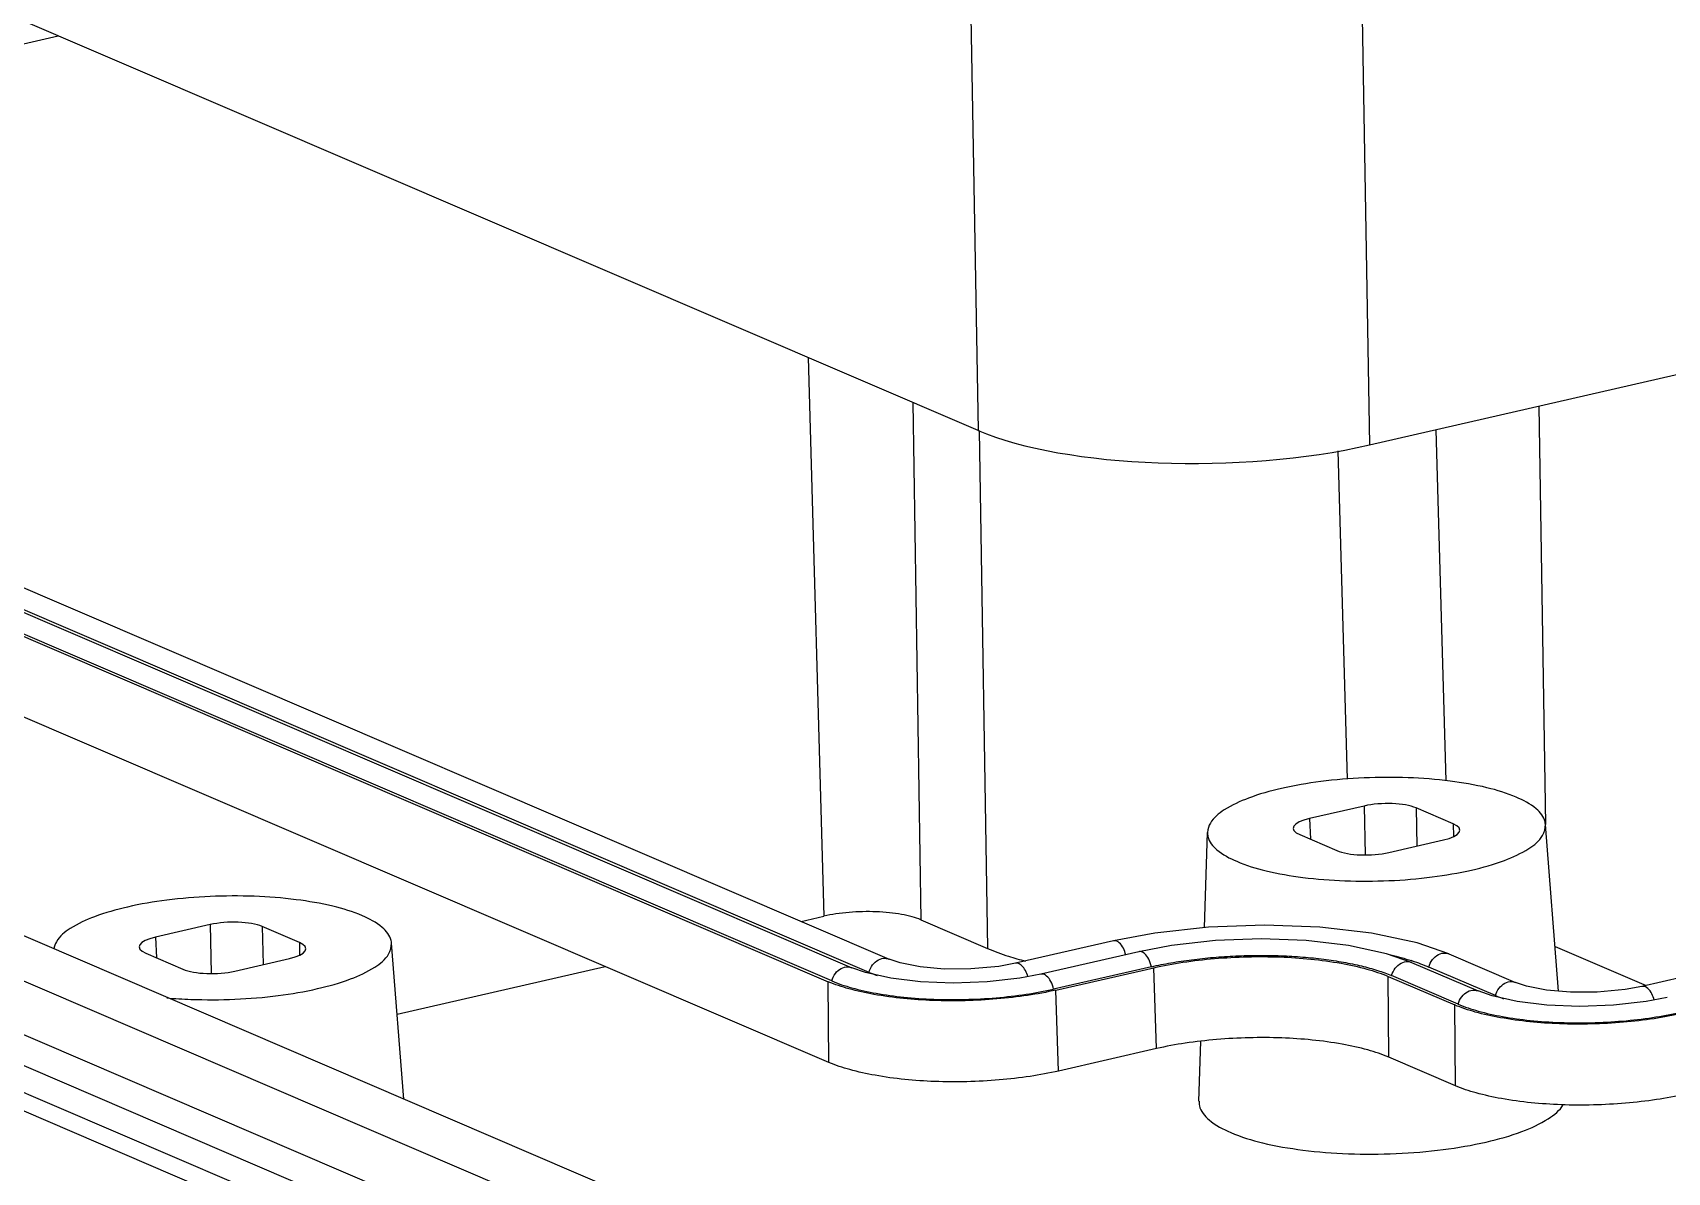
# Model space of a CAD drawing. Header units: millimetres. Extents: x 1034 to 1636, y -2154 to -1937.
# Drawn here: x 1076.25 to 1105.25, y -2031.29 to -2011.09 of the extents above; entities that cross this region are included whole.
import ezdxf

# ---------------------------------------------------------------- set-up
doc = ezdxf.new("R2010")
doc.units = ezdxf.units.MM

# ---------------------------------------------------------------- blocks, each defined once
blk = doc.blocks.new('*u3')
at = {"color": 7}
for p, q in [((-4.604759039308192, 7.162588142585491), (-47.51111616010814, 25.56234101668542)), ((-4.788374420508148, 17.75200013938547), (-4.604759039308192, 7.162588142585491)), ((2.154577184291838, 17.49414337798544), (2.338192565491795, 6.904731381185456)), ((2.338192565491795, 6.904731381185456), (44.66811422459182, 16.60740954528546)), ((-36.19387933410815, 10.65856789368536), (-20.9206728107082, 14.15942500908545)), ((-40.58899832590816, 12.54334928108551), (-6.183046666408131, -2.211133963514612)), ((-41.25037502160808, 12.39175142848535), (-6.844835117508183, -2.362553276914468)), ((-6.538235305508124, -2.444878145714483), (-40.94328771410812, 12.30921668818542)), ((-41.66543832160812, 12.14368850728556), (-7.260385913108166, -2.61040632671461)), ((-7.199612001208152, -2.596475998314418), (-41.60466440980815, 12.15761883558548)), ((-7.248728532108203, -4.043105657614433), (-41.6537809407082, 10.71098917628547)), ((-7.619538906408138, 8.455431633485432), (-7.338053244308185, -1.450007726914464)), ((-5.762016348708244, 7.65886072158537), (-5.617833288808129, -1.513896596214636)), ((5.343681850791768, 7.59363639488538), (5.460253126891757, 0.177508404085529)), ((-4.581613607608233, 7.162951956885536), (-4.437267666408047, -2.020164598514611)), ((3.516286772691842, 7.174768945385495), (3.693125686091889, 0.9518336535854814)), ((1.7794342478918, 6.802819278885408), (1.944980906791784, 0.9772567563854864)), ((-46.4810947142081, 6.600962622185534), (-3.754633292308199, -11.72164465801461)), ((-46.47720892050813, 6.123396178485564), (-3.750747498708165, -12.19921110171458)), ((-5.877952362408109, -8.51347366431446), (-40.28300477100811, 6.240621169685483)), ((-47.07055852590815, 6.05046898598539), (-4.152386074608103, -12.35435071681445)), ((-7.096388516608158, -8.792758231914604), (-41.50144092520816, 5.961336602085566)), ((-7.088616929408204, -9.7478911192145), (-41.49366933790816, 5.006203714785443)), ((37.09981146599182, 4.162825692585557), (7.172515986291842, -2.696977136714622)), ((2.244904141491816, 0.504189550085357), (1.276772167591844, 0.28227860398556)), ((2.244904141491816, 0.504189550085357), (2.262909128691831, -0.3606835078144286)), ((3.167789679491875, 0.4699141741855328), (3.181858689691808, -0.2058934614144619)), ((3.826123950991814, 0.187597316885558), (3.167789679491875, 0.4699141741855328)), ((-0.589094521308084, -1.652004465214532), (-0.5355636292082409, 0.03737767548545889)), ((1.276772167591844, 0.28227860398556), (1.290005870991877, -0.0848868288144331)), ((3.826123950991814, 0.187597316885558), (3.828528567491958, -0.03932584801441408)), ((5.694022057291818, -2.779763338114435), (5.461954695691816, 0.1772743962853838)), ((1.100987505491844, -0.003829115114513115), (1.759321776991897, -0.2861459724144879)), ((2.682207314991956, -0.3204213483145395), (3.650339288891928, -0.09851040221451512)), ((-18.22473166330815, -1.598196897814432), (-19.19286363720812, -1.820107843914457)), ((-18.22473166330815, -1.598196897814432), (-18.20672667610813, -2.463069955714445)), ((-17.3018461253082, -1.632472273714484), (-17.28777711510816, -2.308279909314479)), ((-16.64351185380815, -1.914789131014459), (-17.3018461253082, -1.632472273714484)), ((-7.741996356908203, -1.542598803114515), (-7.338053220708161, -1.450008737014514)), ((-5.617833288808129, -1.513896596214636), (-4.437267666408047, -2.020164598514611)), ((-19.19286363720812, -1.820107843914457), (-19.17962993380809, -2.187273276814494)), ((-16.64351185380815, -1.914789131014459), (-16.64110723730812, -2.141712295914431)), ((-14.79058175470823, -4.691425154914441), (-15.00768110910815, -1.92511205171445)), ((-2.202529616108109, -1.886371451914556), (-3.938643442208104, -2.284315815014452)), ((-1.468896384908135, -1.748939839314517), (-2.202627447608165, -1.886393937814546)), ((5.631720410091816, -1.985906241714474), (7.248989782991771, -2.679448149914606)), ((-19.36864829930812, -2.10621556301453), (-18.71031402780818, -2.388532420414549)), ((-17.78742848980812, -2.422807796314601), (-16.81929651590815, -2.200896850214576)), ((-5.985053708808096, -2.277205130914581), (-6.183046666408131, -2.211133963514612)), ((-3.938656067108127, -2.284318709814443), (-4.238557395308248, -2.339135322314633)), ((-1.752790368908109, -2.079235436714498), (-3.488904195108148, -2.477179799714577)), ((3.085271291691924, -2.268736767214477), (4.266324310991877, -2.775214598614639)), ((3.746647987391839, -2.117138914614543), (4.928112762091814, -2.6237952853146)), ((-14.90877905160812, -3.185337160114614), (-11.22041561900812, -2.339906742714447)), ((-6.598499707708129, -2.448822740814649), (-6.844835117508183, -2.362553276914468)), ((-6.153652830808142, -2.548456523414643), (-6.598499707708129, -2.448822740814649)), ((-5.624244164408196, -2.613632561914528), (-6.153652830808142, -2.548456523414643)), ((-3.48897034400818, -2.477194990214457), (-3.864795083208151, -2.5486105905145)), ((-1.528977298308064, -2.344657212614493), (-3.265091124408059, -2.742601575614572)), ((-3.223764580108195, -2.760323849314545), (-1.487650753908042, -2.362379486214422)), ((-1.439628496208229, -3.796429385314468), (-1.487650753908042, -2.362379486214422)), ((2.670207991691882, -2.516799688414494), (3.850773515491824, -3.023067648414553)), ((2.681865372591915, -3.949499019414588), (2.670207991691882, -2.516799688414494)), ((3.911547427291907, -3.009137320114633), (2.730981903491852, -2.502869360114573)), ((4.572924122991822, -2.857539467514471), (3.39235859919188, -2.351271507514411)), ((-7.248728532108203, -4.043105657614433), (-7.260385913108166, -2.61040632671461)), ((-3.175742322408155, -4.194373748414591), (-3.223764580108195, -2.760323849314545)), ((4.512659720891861, -2.861484062614636), (4.266324310991877, -2.775214598614639)), ((4.957506597691804, -2.961117845114586), (4.512659720891861, -2.861484062614636)), ((5.126105719691736, -2.689866452714568), (4.928112762091814, -2.6237952853146)), ((7.172503361391932, -2.69698003161443), (6.872602033191811, -2.75179664411462)), ((7.622189084491879, -2.889856311914627), (7.246364345291909, -2.961271912314487)), ((3.862430896391857, -4.45576697941442), (3.850773515491824, -3.023067648414553)), ((5.486915264091749, -3.026293883714516), (4.957506597691804, -2.961117845114586)), ((-0.6865153360081422, -4.726509255814562), (-0.6530323570082146, -3.669819474414453)), ((-1.439628496208229, -3.796429385314468), (-3.175742322408155, -4.194373748414591)), ((3.862430896391857, -4.45576697941442), (2.681865372591915, -3.949499019414588))]:
    blk.add_line(p, q, dxfattribs=at)
for points in [[(3.747242569391801, -2.117395106914501), (3.184698016591824, -1.923652943114575), (2.372260421591818, -1.749238394914528), (1.456406337091835, -1.642404839314622), (0.4742847611918251, -1.607000633314556), (-0.5149812399081384, -1.643838764614429), (-1.468896384908135, -1.748939839314517)], [(3.085983469091843, -2.269043916914598), (2.639529762191728, -2.114371468014497), (1.969540284991922, -1.96921505701448), (1.218498969391817, -1.881083737014478), (0.4169178244918612, -1.852319192714504), (-0.3925645134081606, -1.883124431514489), (-1.175360284608132, -1.970476110814616), (-1.752908560908168, -2.079262617814493)], [(-4.238557395308248, -2.339135322314633), (-4.731927492508134, -2.385150639614494), (-5.208248323308112, -2.386363673414508), (-5.631398935608104, -2.347344959714519), (-5.985053708808096, -2.277205130914581)], [(-3.864795083208151, -2.5486105905145), (-4.444133967208131, -2.614236199614425), (-5.043389343508125, -2.636518858114414), (-5.624244164408196, -2.613632561914528)], [(6.872602033191811, -2.75179664411462), (6.379231936091969, -2.797811961414482), (5.902911105191833, -2.799024995114451), (5.479760492891842, -2.760006281514507), (5.126105719691736, -2.689866452714568)], [(7.246364345291909, -2.961271912314487), (6.667025461291814, -3.026897521314595), (6.067770084991935, -3.049180179814584), (5.486915264091749, -3.026293883714516)]]:
    blk.add_lwpolyline(points, dxfattribs=at)
for centre, radius, start, end in [((-2.344424839208273, 3.183645058185448), 5.6121959046, 252.1775147776022, 253.7360480732933), ((-2.173617949808204, 3.769632989985439), 6.2225702418, 253.7373548933031, 255.2135762092981), ((1.748896594391795, -6.399657541214538), 4.3713537969, 72.05768283899737, 72.25361988480206)]:
    blk.add_arc(centre, radius, start, end, dxfattribs=at)
for centre, major_axis, ratio, start_param, end_param in [((-0.4714810006082644, 8.11081135248537), (4.9987163925, 0.1168808941), 0.3059603736, -2.5514280332, -0.9810702914), ((2.618441191991906, 0.3439762131854422), (0.664321054, 0.0155023033), 0.3058578623, 0.5900666926, 2.160786867), ((1.650392890891908, 0.122084446185454), (0.6643681362, 0.0154903931), 0.3058147922, 2.1608980065, 3.7316181809), ((3.276718565591864, 0.06168375558536354), (0.6643681362, 0.0154903931), 0.3058147922, 5.3024906601, 6.873210834500001), ((2.308670264491866, -0.1602080114146247), (0.664321054, 0.0155023033), 0.3058578623, -2.551525961, -0.9808057866), ((-17.85119461280817, -1.758410234814619), (0.664321054, 0.0155023033), 0.3058578623, 0.5900666926, 2.160786867), ((-18.81924291390817, -1.980302001714563), (0.6643681362, 0.0154903931), 0.3058147922, 2.1608980065, 3.7316181809), ((-17.1929172392081, -2.040702692314426), (0.6643681362, 0.0154903931), 0.3058147922, 5.3024906601, 6.873210834500001), ((-18.1609655403081, -2.262594459314641), (0.664321054, 0.0155023033), 0.3058578623, -2.551525961, -0.9808057866)]:
    blk.add_ellipse(centre, major_axis=major_axis, ratio=ratio, start_param=start_param, end_param=end_param, dxfattribs=at)
for points, start_tangent, end_tangent in [([(4.943718337091809, 0.6603760480854817), (4.422704786091913, 0.8281934260853632), (3.76817846459187, 0.9458325403854815), (3.024744259491854, 1.00527647978538), (2.24306598339183, 1.002474237985552), (1.476413719091852, 0.9376167831853763), (0.7770335513919235, 0.8151240436855005), (0.192587082891805, 0.6433436973854896), (-0.237096625408185, 0.4339822907854796), (-0.4827353388080837, 0.2013074579854219), (-0.5324277058081179, 0.0369816811853525)], (-0.9190572601629523, 0.3941240319262041), (-0.06293478700388128, -0.9980176414196175)), ([(5.459983521391905, 0.1774677051855633), (5.454700641491854, 0.2225925975853897), (5.295712904891843, 0.4538168832855263), (4.943718337091809, 0.6603760480854817)], (-0.03565418204143794, 0.9993641875227249), (-0.919057260150738, 0.3941240319546865)), ([(-0.5324277058081179, 0.0369816811853525), (-0.5275891849081518, -0.0388243958145722), (-0.3686014484081852, -0.2700486815144814), (-0.01660688050810677, -0.4766078463144368)], (-0.06293478699410672, -0.9980176414202339), (0.9190572601784692, -0.3941240318900204)), ([(-0.01660688050810677, -0.4766078463144368), (0.5044066703918588, -0.6444252243145456), (1.158932991991833, -0.7620643386144366), (1.902367196991918, -0.8215082780145622), (2.684045473091942, -0.8187060362145075), (3.450697737391806, -0.7538485814145588), (4.150077905191779, -0.6313558419144556), (4.734524373591967, -0.4595754956144447), (5.164208081891729, -0.2502140890144346), (5.409846795291855, -0.01753925621460439), (5.459983521391905, 0.1774677051855633)], (0.9190572601576616, -0.3941240319385413), (-0.03565418210865842, 0.9993641875203267)), ([(-15.52591746770815, -1.442010399814535), (-16.04693101870816, -1.274193021814426), (-16.70145734030814, -1.156553907514535), (-17.44489154530811, -1.097109968114637), (-18.22656982140813, -1.099912209914464), (-18.99322208570811, -1.16476966471464), (-19.69260225340815, -1.287262404214516), (-20.27704872190816, -1.459042750514527), (-20.70673243020815, -1.668404157114537), (-20.95237114360816, -1.901078989914595), (-20.99803694250818, -2.03049717871454)], (-0.9190572601625712, 0.3941240319270932), (-0.1642160816537801, -0.9864243906789203)), ([(-15.0096522835081, -1.924918742714453), (-15.01493516340815, -1.879793850314627), (-15.17392289990812, -1.64856956461449), (-15.52591746770815, -1.442010399814535)], (-0.03565418204143794, 0.9993641875227249), (-0.919057260150738, 0.3941240319546865)), ([(-5.617833288808129, -1.513896596214636), (-5.773779093408166, -1.460355710014483), (-5.962975810808189, -1.417859873914495), (-6.177636071408187, -1.387771905514455), (-6.410081959508148, -1.371504176014469), (-6.651700687108132, -1.370165271714541), (-6.892931601208147, -1.383321713414489), (-7.124741708608212, -1.410181738614483), (-7.338053220708161, -1.450008737014514)], (-0.919057260147048, 0.3941240319632911), (-0.9747219314900342, -0.2234214767481798)), ([(-18.99205201000814, -2.89811920301463), (-18.56726860780816, -2.923894725914579), (-17.78559033170814, -2.921092484114524), (-17.01893806740816, -2.856235029314576), (-16.31955789970823, -2.733742289914517), (-15.73511143120822, -2.561961943514461), (-15.30542772290812, -2.352600537014496), (-15.05978900950811, -2.119925704114621), (-15.0096522835081, -1.924918742714453)], (0.996368495382766, -0.08514588309885031), (-0.03565418211113841, 0.9993641875202383)), ([(-4.437267666408047, -2.020164598514611), (-4.062143669408101, -2.159217928314547)], (0.9190572723822025, -0.3941240034321514), (0.9519431395852999, -0.3062748096015775)), ([(-1.983309203108206, -2.132023615414482), (-2.026885581708257, -2.016337177514515), (-2.100860314008173, -1.919476691714635), (-2.183065601908083, -1.884224177114447), (-2.202306723308084, -1.887189727114446)], (-0.2440987377569819, 0.969750383462388), (-0.9648455371459214, -0.2628175972981999)), ([(-6.538235305508124, -2.444878145714483), (-6.474081498808118, -2.313593693714438), (-6.369087557908188, -2.223379989414525), (-6.248198260308186, -2.195670277214504), (-6.184064908208143, -2.211024892814521)], (0.2562468156492734, 0.9666113849265419), (0.9200088588792558, -0.3918975626151428)), ([(-3.721710677908163, -2.521184553414514), (-3.762999407908183, -2.414281540514594), (-3.836974140108168, -2.317421054814531), (-3.919179428108237, -2.282168540114526), (-3.938420549408079, -2.285134090214569)], (-0.2599716429802015, 0.9656162513370282), (-0.9648455370841076, -0.2628175975251275)), ([(-1.528977298308064, -2.344657212614493), (-1.577146334608187, -2.209201162314457), (-1.651121066808173, -2.112340676514577), (-1.733326354708083, -2.077088161814572), (-1.752567476108084, -2.080053711914616)], (-0.2083869438047912, 0.9780464619084815), (-0.9648455370907865, -0.2628175975006088)), ([(-1.528977298308064, -2.344657212614493), (-1.184123374608134, -2.275602335614622), (-0.8153722999081765, -2.220423888314599), (-0.4297437847080801, -2.179730026414518), (-0.03311240020809691, -2.154028476314579), (0.3686892054918189, -2.143965506314544), (0.7680710780919071, -2.150211761714445), (1.157228547891805, -2.173168753314485), (1.529217470891922, -2.211901265914548), (1.87746006629186, -2.265207055814471), (2.197582622691812, -2.332142055114446), (2.484199620491836, -2.411763274414625), (2.730981903491852, -2.502869360114573)], (0.9747219335805982, 0.2234214676276653), (0.919057260163541, -0.3941240319248314)), ([(-1.487650753908042, -2.362379486214422), (-0.9714705474081029, -2.266013444814462), (-0.4106420857081048, -2.201077781414597), (0.7552987624918615, -2.172629838714556), (1.835039824191881, -2.284480964614431), (2.292831981691847, -2.387247543314515), (2.670207991691882, -2.516799688414494)], (0.9747219335848589, 0.2234214676090773), (0.919057260160353, -0.3941240319322656)), ([(2.673277786891731, -2.124689217214609), (2.720484965191758, -2.135903681814625), (3.081303272691798, -2.236314358014624)], (0.973806790076137, -0.2273770780039413), (0.9524129891482079, -0.3048105938148734)), ([(2.730981903491852, -2.502869360114573), (2.795135710191857, -2.371584908014484), (2.900129651091902, -2.281371203814615), (3.021018948791834, -2.253661491514549), (3.085152300791833, -2.269016107214611)], (0.2562468156492734, 0.9666113849265419), (0.9200088588792558, -0.3918975626151428)), ([(3.095533032491858, -2.240895186714624), (3.39235859919188, -2.351271507514411)], (0.9513650457518956, -0.3080658204369543), (0.919057260193547, -0.3941240318548601)), ([(3.39235859919188, -2.351271507514411), (3.456512405891885, -2.219987055514594), (3.561506346791816, -2.129773351214453), (3.682395644391818, -2.102063638914615), (3.746528996491861, -2.117418254614449)], (0.2562468156492734, 0.9666113849265419), (0.9200088588792558, -0.3918975626151428)), ([(-7.199612001208152, -2.596475998314418), (-7.135458194508146, -2.4651915463146), (-7.030464253608216, -2.374977842014459), (-6.9095749560081, -2.347268129814438), (-6.845441603908171, -2.362622745414455)], (0.2562468156492734, 0.9666113849265419), (0.9200088588792558, -0.3918975626151428)), ([(-7.199612001208152, -2.596475998314418), (-6.84453852140814, -2.718460093614567), (-6.411113059708214, -2.815919626214509), (-5.920523413108185, -2.884772653114624), (-5.388832196508133, -2.922111596614513), (-4.835582705408228, -2.925198256214571), (-4.283163854608119, -2.895086648514507), (-3.750653867908227, -2.833324290414566), (-3.265091124408059, -2.742601575614572)], (0.9190572601606205, -0.3941240319316417), (0.9747219335861875, 0.2234214676032813)), ([(-6.538235305508124, -2.444878145714483), (-6.392415240108221, -2.49947199291455)], (0.9190572601019431, -0.3941240320684713), (0.9504109884587996, -0.3109967090127604)), ([(-3.265091124408059, -2.742601575614572), (-3.313260160708182, -2.607145525314536), (-3.387234893008099, -2.510285039514656), (-3.469440180908236, -2.475032524914468), (-3.488681302308237, -2.477998074914467)], (-0.2083869438047912, 0.9780464619084815), (-0.9648455370907865, -0.2628175975006088)), ([(4.572924122991822, -2.857539467514471), (4.637077929691827, -2.726255015414608), (4.742071870591872, -2.636041311214512), (4.862961168291804, -2.608331598914447), (4.927094520291917, -2.623686214614509)], (0.2562468156492734, 0.9666113849265419), (0.9200088588792558, -0.3918975626151428)), ([(-3.223764580108195, -2.760323849314545), (-3.724341284808247, -2.853771440514492), (-4.268757539408057, -2.916830209914451), (-5.401312789608141, -2.944540659414542), (-6.450043890908091, -2.835818636414615), (-6.894411008908151, -2.73603708791461), (-7.260385913108166, -2.61040632671461)], (-0.9747219335830478, -0.2234214676169789), (-0.919057260157127, 0.3941240319397886)), ([(3.911547427291907, -3.009137320114633), (3.975701233991799, -2.877852868014543), (4.080695174991888, -2.787639163814447), (4.20158447259189, -2.759929451514608), (4.265717824591775, -2.775284067114626)], (0.2562468156492734, 0.9666113849265419), (0.9200088588792558, -0.3918975626151428)), ([(4.572924122991822, -2.857539467514471), (4.718744188391838, -2.912133314614493)], (0.9190572601019431, -0.3941240320684713), (0.9504109884587996, -0.3109967090127604)), ([(7.389448750691827, -2.933845875214502), (7.348160020591877, -2.826942862314581), (7.274185288391891, -2.730082376514474), (7.191980000491753, -2.694829861914513), (7.172738879091753, -2.697795411914512)], (-0.2599716429802015, 0.9656162513370282), (-0.9648455370841076, -0.2628175975251275)), ([(7.887394848491795, -3.172985171014489), (7.386818143791857, -3.26643276231448), (6.842401889191933, -3.329491531714439), (5.709846638891918, -3.357201981114486), (4.661115537591854, -3.248479958214602), (4.216748419591795, -3.148698409614553), (3.850773515491824, -3.023067648414553)], (-0.9747219335830478, -0.2234214676169789), (-0.919057260157127, 0.3941240319397886)), ([(3.911547427291907, -3.009137320114633), (4.266620907091806, -3.13112141531451), (4.70004636889189, -3.228580948014496), (5.190636015491805, -3.297433974814567), (5.722327232091857, -3.334772918314457), (6.275576723191875, -3.337859578014559), (6.82799557389194, -3.30774797021445), (7.360505560691877, -3.245985612214554), (7.846068304091773, -3.155262897314515)], (0.9190572601606205, -0.3941240319316417), (0.9747219335849348, 0.2234214676087466)), ([(2.681865372591915, -3.949499019414588), (2.307908351391916, -3.82112281411446), (1.854142859291869, -3.719251609714547), (0.7837040519918901, -3.608339299414638), (-0.3722217162081733, -3.636565859914526), (-0.9281274862081546, -3.700938522414617), (-1.439628496208229, -3.796429385314468)], (-0.9190572601635074, 0.3941240319249094), (-0.9747219335823122, -0.223421467620188)), ([(-3.175742322408155, -4.194373748414591), (-3.681000217408155, -4.288696909914506), (-4.23033937750813, -4.352318620614597), (-5.372907500108226, -4.38025012001458), (-6.430939145608136, -4.270589759214545), (-6.879333205008152, -4.169912877814568), (-7.248728532108203, -4.043105657614433)], (-0.9747219335857774, -0.22342146760507), (-0.9190572601551147, 0.3941240319444807)), ([(7.935417106091904, -4.607035070114534), (7.430159211091905, -4.701358231614449), (6.880820050991815, -4.76497994231454), (5.738251928391833, -4.792911441814567), (4.680220282991741, -4.683251080914488), (4.231826223491794, -4.582574199514511), (3.862430896391857, -4.45576697941442)], (-0.9747219335857774, -0.22342146760507), (-0.9190572601551147, 0.3941240319444807)), ([(-0.6831055014081358, -4.726939838714543), (-0.6778443536080658, -4.809367296014443), (-0.5049696267082027, -5.060788167314513), (-0.1222296362082034, -5.285389510514506)], (-0.06293478696740189, -0.9980176414219178), (0.9190572601381054, -0.3941240319841448)), ([(-0.1222296362082034, -5.285389510514506), (0.4442925199919046, -5.467865115414497), (1.155989293291782, -5.595779571014646), (1.964359724591873, -5.66041571841447), (2.814314704891785, -5.657368711214531), (3.647931206991871, -5.586846197814566), (4.408399643791768, -5.453654170914433), (5.043895348191882, -5.266869447014642), (5.511110337991795, -5.039221096514439), (5.776976983091913, -4.788431649714539)], (0.9190572601579503, -0.3941240319378683), (0.4882477924061827, 0.8727050436490493))]:
    blk.add_spline(points, degree=3, dxfattribs=dict(at, start_tangent=start_tangent, end_tangent=end_tangent))

msp = doc.modelspace()

# ---------------------------------------------------------------- block references
msp.add_blockref('*u3', (1097.623979550097, -2025.299985094522))

doc.saveas('drawing.dxf')
